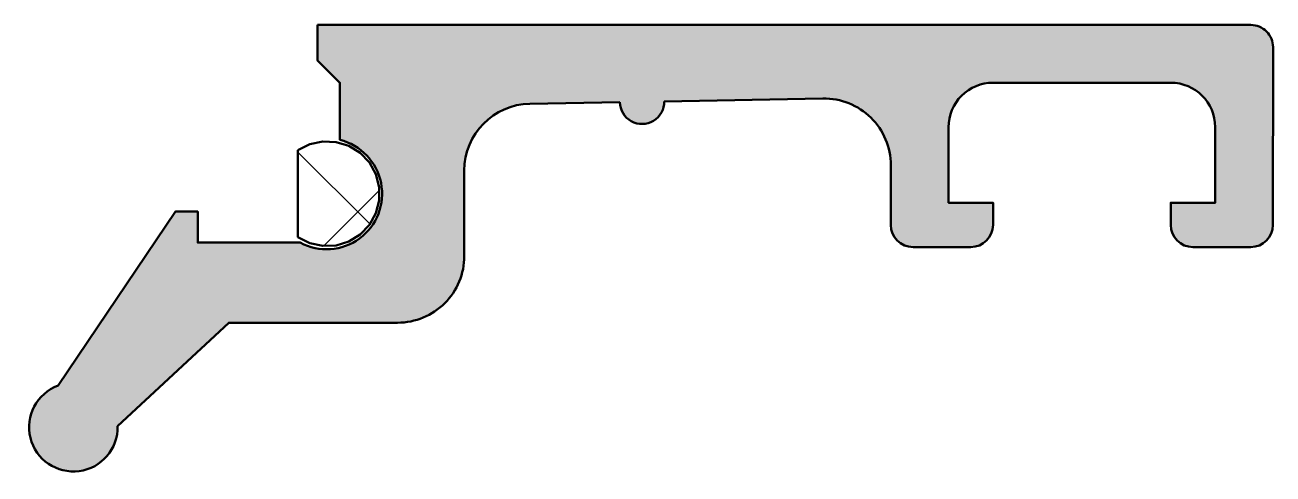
# Model space of a CAD drawing. Extents: x -6.1 to 22, y -10.1 to 0.
import ezdxf

# ---------------------------------------------------------------- set-up
doc = ezdxf.new("R2010")
doc.units = 0
for name, color, linetype, lineweight in [('0S-Alu contour', 7, 'Continuous', 50), ('0S-Alu hatch', 252, 'Continuous', 25), ('0S-EPDM contour', 22, 'Continuous', 50), ('0S-EPDM hatch', 25, 'Continuous', 25)]:
    doc.layers.add(name, color=color, linetype=linetype, lineweight=lineweight)

# ---------------------------------------------------------------- blocks, each defined once
blk = doc.blocks.new('335210__77F099D2_E6E5_488E_A15F_D32F1EC6F77C_')
at = {"layer": '0S-EPDM hatch'}
h = blk.add_hatch(dxfattribs=at)
h.set_pattern_fill('ANSI37', color=256, scale=0.625, angle=90, style=0)
h.set_pattern_definition([(135, (0, 0), (-1.403165018917055, -1.403165018917055), []), (225, (0, 0), (1.403165018917055, -1.403165018917055), [])])
h.paths.add_polyline_path([(0.0563848983867976, -2.821471059487725), (0.0563848983867965, -4.775192375061736), (0.323847545421922, -4.910064054781595), (0.6166651323314111, -4.973186937684674), (0.9159398463605651, -4.960487209645844), (1.202357145757876, -4.872784483602448), (1.457432278460314, -4.715738903510789), (1.664703247949615, -4.499485850916248), (1.810793234847425, -4.23798182938371), (1.886273907860975, -3.94810374199021), (1.886273907860976, -3.648559692559259), (1.810793234847427, -3.358681605165758), (1.664703247949619, -3.097177583633219), (1.457432278460319, -2.880924531038677), (1.202357145757881, -2.723878950947017), (0.9159398463605707, -2.63617622490362), (0.616665132331417, -2.623476496864787), (0.3238475454219276, -2.686599379767866)])
at = {"layer": '0S-EPDM contour', "color": 7}
blk.add_lwpolyline([(0.0563848983867976, -2.821471059487725), (0.0563848983867965, -4.775192375061736), (0.323847545421922, -4.910064054781595), (0.6166651323314111, -4.973186937684674), (0.9159398463605651, -4.960487209645844), (1.202357145757876, -4.872784483602448), (1.457432278460314, -4.715738903510789), (1.664703247949615, -4.499485850916248), (1.810793234847425, -4.23798182938371), (1.886273907860975, -3.94810374199021), (1.886273907860976, -3.648559692559259), (1.810793234847427, -3.358681605165758), (1.664703247949619, -3.097177583633219), (1.457432278460319, -2.880924531038677), (1.202357145757881, -2.723878950947017), (0.9159398463605707, -2.63617622490362), (0.616665132331417, -2.623476496864787), (0.3238475454219276, -2.686599379767866), (0.0563848983867976, -2.821471059487725)], close=True, dxfattribs=at)
blk = doc.blocks.new('335210__9F10512D_76C2_4B3A_A576_7EDEDC969E7B_')
at = {"layer": '0S-Alu hatch'}
h = blk.add_hatch(color=256, dxfattribs=at)
edge = h.paths.add_edge_path()
edge.add_line((0.5000000000000043, 0), (0.5000000000000041, -0.8000183105468568))
edge.add_line((0.5000000000000041, -0.8000183105468568), (0.9999278546993988, -1.29994616524625))
edge.add_line((0.9999278546993988, -1.29994616524625), (0.9999278546993988, -2.58651605615261))
edge.add_ellipse((0.6999999999999978, -3.799999999999994), major_axis=(-1.249999999999995, 0), ratio=1, start_angle=61.64236342367252, end_angle=256.1168660702544, ccw=False)
edge.add_line((0.1062828956481128, -4.899999999999995), (-2.200000000000051, -4.899999999999994))
edge.add_line((-2.200000000000051, -4.899999999999994), (-2.199999999999983, -4.199999999999999))
edge.add_line((-2.199999999999983, -4.199999999999999), (-2.70000000000001, -4.199999999999999))
edge.add_line((-2.70000000000001, -4.199999999999999), (-5.34301863988386, -8.118436274543434))
edge.add_arc((-4.997548767278619, -9.05332362643964), 0.9966763735603352, 110.2808349308915, 361.1562264664866)
edge.add_line((-4.001075325457406, -9.03321210341507), (-1.499999999999996, -6.700921630859379))
edge.add_line((-1.499999999999996, -6.700921630859379), (2.300001525878886, -6.700921630859379))
edge.add_arc((2.300001525878901, -5.200920080154897), 1.500001550704482, 269.9999999999994, 360)
edge.add_line((3.800003076583383, -5.200920080154897), (3.800003076583383, -3.273610027521492))
edge.add_ellipse((5.30000249686014, -3.273609289102208), major_axis=(-1.499999420276938, 0), ratio=1, start_angle=-88.9829531737119, end_angle=2.8213311509261985e-05, ccw=False)
edge.add_line((5.273377681762215, -1.773846181124099), (7.300081850448721, -1.737866048825364))
edge.add_arc((7.800003076583379, -1.728990934177069), 0.5000000000000006, 181.0170666368247, 361.0170666368255)
edge.add_line((8.299924302718038, -1.720115819528773), (11.87186034553569, -1.65670314521307))
edge.add_ellipse((11.89848569356721, -3.156467053810689), major_axis=(-1.500000230229917, 0), ratio=1, start_angle=180, end_angle=271.0170666368253, ccw=False)
edge.add_line((13.39848592379712, -3.156467053810688), (13.39848592379712, -4.5001146031212))
edge.add_arc((13.8984847203898, -4.500114603121201), 0.4999987965926796, 180, 269.9999999999998)
edge.add_line((13.8984847203898, -5.000113399713881), (15.19848652105602, -5.000113399713883))
edge.add_arc((15.19848652105602, -4.500113806237922), 0.4999995934759607, 270, 360)
edge.add_line((15.69848611453198, -4.500113806237922), (15.69848611453199, -4.000114353388198))
edge.add_line((15.69848611453199, -4.000114353388198), (14.69848516085767, -4.000114353388197))
edge.add_line((14.69848516085767, -4.000114353388197), (14.69848516085767, -2.300116012472425))
edge.add_ellipse((15.69848758288054, -2.300116012472425), major_axis=(-1.000002422022864, 0), ratio=1, start_angle=269.9999726792301, end_angle=360, ccw=False)
edge.add_line((15.69848805971908, -1.300113590449673), (19.69848729444318, -1.30011549779885))
edge.add_ellipse((19.69848681760703, -2.30011288737505), major_axis=(-0.9999973895763137, 0), ratio=1, start_angle=180, end_angle=269.9999726792302, ccw=False)
edge.add_line((20.69848420718335, -2.30011288737505), (20.69848420718335, -4.000114353388196))
edge.add_line((20.69848420718335, -4.000114353388196), (19.69848420718335, -4.000114353388198))
edge.add_line((19.69848420718335, -4.000114353388198), (19.69848420718335, -4.500113446551108))
edge.add_arc((20.19848416034613, -4.500113446551107), 0.4999999531627753, 180, 269.9999999999996)
edge.add_line((20.19848416034613, -5.000113399713883), (21.4984841264888, -5.000113399713882))
edge.add_arc((21.4984841264888, -4.50011217460865), 0.5000012251052314, 269.9999999999996, 359.9998596119871)
edge.add_line((21.99848535159254, -4.50011339972818), (21.99999787905837, -0.4999999422134361))
edge.add_arc((21.50025543909123, -0.4997424399373881), 0.4997425063087351, 359.9704772075554, 450.0295294124271)
edge.add_line((21.49999787907462, -1e-16), (0.5000000000000036, 0))
at = {"layer": '0S-Alu contour', "color": 7}
for points in [[(0.5000000000000043, 0), (0.5000000000000041, -0.8000183105468568), (0.9999278546993988, -1.29994616524625), (0.9999278546993988, -2.58651605615261)], [(21.49999787907462, -1e-16), (0.5000000000000043, 0)], [(21.99848535159254, -4.50011339972818), (21.99999787905837, -0.4999999422134362)], [(15.69848805971908, -1.300113590449673), (19.69848729444318, -1.30011549779885)], [(8.299924302718038, -1.720115819528773), (11.87186034553569, -1.65670314521307)], [(5.273377681762215, -1.773846181124099), (7.300081850448721, -1.737866048825364)], [(15.69848611453198, -4.500113806237922), (15.69848611453199, -4.000114353388198), (14.69848516085767, -4.000114353388197), (14.69848516085767, -2.300116012472425)], [(20.69848420718335, -2.30011288737505), (20.69848420718335, -4.000114353388196), (19.69848420718335, -4.000114353388198), (19.69848420718335, -4.500113446551108)], [(3.800003076583383, -5.200920080154897), (3.800003076583383, -3.273610027521492)], [(13.39848592379712, -3.156467053810688), (13.39848592379712, -4.5001146031212)], [(0.1062828956481128, -4.899999999999995), (-2.200000000000051, -4.899999999999994), (-2.199999999999983, -4.199999999999999), (-2.70000000000001, -4.199999999999999), (-5.34301863988386, -8.118436274543434)], [(13.8984847203898, -5.000113399713881), (15.19848652105602, -5.000113399713883)], [(20.19848416034613, -5.000113399713883), (21.4984841264888, -5.000113399713882)], [(-4.001075325457406, -9.03321210341507), (-1.499999999999996, -6.700921630859379), (2.300001525878886, -6.700921630859379)]]:
    blk.add_lwpolyline(points, dxfattribs=at)
for centre, radius, start, end in [((21.50025543909123, -0.4997424399373881), 0.4997425063087351, 359.9704772075554, 90.02952941242721), ((7.800003076583379, -1.728990934177069), 0.5000000000000006, 181.0170666368247, 1.017066636825501), ((13.8984847203898, -4.500114603121201), 0.4999987965926796, 180, 269.9999999999998), ((15.19848652105602, -4.500113806237922), 0.4999995934759607, 270, 0), ((20.19848416034613, -4.500113446551107), 0.4999999531627753, 180, 269.9999999999996), ((21.4984841264888, -4.50011217460865), 0.5000012251052314, 269.9999999999996, 359.9998596119871), ((2.300001525878901, -5.200920080154897), 1.500001550704482, 269.9999999999994, 0), ((-4.997548767278619, -9.05332362643964), 0.9966763735603352, 110.2808349308915, 1.156226466486601)]:
    blk.add_arc(centre, radius, start, end, dxfattribs=at)
at = {"layer": '0S-Alu contour', "color": 7, "extrusion": (0, 0, -1)}
for centre, radius, start, end in [((-15.69848758288054, -2.300116012472425), 1.000002422022864, 0, 90.00002732076992), ((-19.69848681760703, -2.30011288737505), 0.9999973895763137, 90.00002732076977, 180), ((-11.89848569356721, -3.156467053810689), 1.500000230229917, 88.9829333631747, 180), ((-5.30000249686014, -3.273609289102208), 1.499999420276938, 359.9999717866885, 88.98295317371195), ((-0.6999999999999978, -3.799999999999994), 1.249999999999995, 103.8831339297456, 298.3576365763275)]:
    blk.add_arc(centre, radius, start, end, dxfattribs=at)
blk = doc.blocks.new('335210__6EA014AA_4761_4BC3_91AA_B48E7E5A4915_')
at = {"layer": '0S-Alu contour', "color": 7}
blk.add_blockref('335210__9F10512D_76C2_4B3A_A576_7EDEDC969E7B_', (0, 0), dxfattribs=at)
at = {"layer": '0S-EPDM contour', "color": 7}
blk.add_blockref('335210__77F099D2_E6E5_488E_A15F_D32F1EC6F77C_', (0, 0), dxfattribs=at)

msp = doc.modelspace()

# ---------------------------------------------------------------- block references
at = {"layer": '0S-Alu contour', "color": 7}
msp.add_blockref('335210__6EA014AA_4761_4BC3_91AA_B48E7E5A4915_', (0, 0), dxfattribs=at)

doc.saveas('drawing.dxf')
